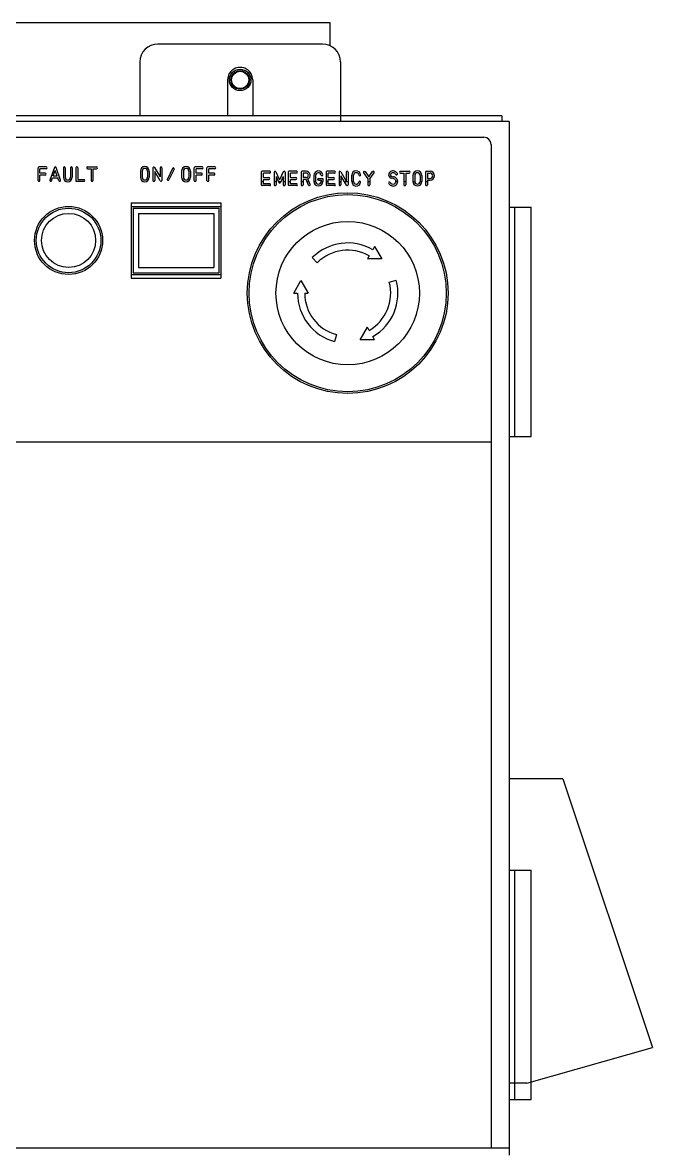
# Model space of a CAD drawing. Extents: x -2384 to 29887, y -2542 to 22350.
# Drawn here: x 6397.2 to 6572.9, y 4341.2 to 4656.2 of the extents above; entities that cross this region are included whole.
import ezdxf

# ---------------------------------------------------------------- set-up
doc = ezdxf.new("R2010")
doc.units = 0
doc.header["$LTSCALE"] = 63.5
doc.header["$MEASUREMENT"] = 0
doc.layers.get('0').update_dxf_attribs({"linetype": 'CONTINUOUS'})

msp = doc.modelspace()

# ---------------------------------------------------------------- linework, layer by layer
at = {"color": 6}
for p, q in [((6082.93, 4656.21), (6482.93, 4656.21)), ((6082.93, 4656.21), (6482.93, 4656.21)), ((6482.93, 4656.21), (6482.93, 4649.79)), ((6482.93, 4656.21), (6482.93, 4649.79)), ((6480.93, 4650.21), (6434.93, 4650.21)), ((6480.93, 4650.21), (6434.93, 4650.21)), ((6429.93, 4645.21), (6429.93, 4630.21)), ((6429.93, 4645.21), (6429.93, 4630.21)), ((6485.93, 4645.21), (6485.93, 4628.61)), ((6485.93, 4645.21), (6485.93, 4628.61)), ((6454.43, 4640.21), (6454.43, 4630.21)), ((6461.43, 4640.21), (6461.43, 4630.21)), ((6532.93, 4628.61), (6032.93, 4628.61)), ((6530.93, 4630.21), (6034.93, 4630.21)), ((6530.93, 4630.21), (6530.93, 4628.61)), ((6532.93, 4628.61), (6532.93, 4340.21)), ((6243.93, 4624.21), (6525.93, 4624.21)), ((6527.93, 4622.21), (6527.93, 4536.21)), ((6401.57, 4612.16), (6401.57, 4615.66)), ((6403.82, 4615.91), (6401.82, 4615.91)), ((6402.07, 4614.16), (6402.07, 4615.41)), ((6403.82, 4615.41), (6402.07, 4615.41)), ((6406.1, 4615.75), (6404.83, 4612.25)), ((6405.79, 4613.41), (6406.34, 4614.91)), ((6406.89, 4613.41), (6406.34, 4614.91)), ((6407.85, 4612.25), (6406.57, 4615.75)), ((6408.61, 4615.66), (6408.61, 4613.06)), ((6409.11, 4615.66), (6409.11, 4613.06)), ((6410.61, 4615.66), (6410.61, 4613.06)), ((6411.11, 4615.66), (6411.11, 4613.06)), ((6412.13, 4615.66), (6412.13, 4611.91)), ((6412.38, 4615.91), (6412.39, 4615.91)), ((6412.63, 4615.66), (6412.63, 4612.41)), ((6415.37, 4615.91), (6417.87, 4615.91)), ((6415.37, 4615.41), (6416.37, 4615.41)), ((6416.37, 4615.41), (6416.37, 4612.16)), ((6416.87, 4615.41), (6417.87, 4615.41)), ((6416.87, 4615.41), (6416.87, 4612.16)), ((6430.09, 4614.76), (6430.09, 4613.06)), ((6430.59, 4614.76), (6430.59, 4613.06)), ((6432.09, 4614.76), (6432.09, 4613.06)), ((6432.59, 4614.76), (6432.59, 4613.06)), ((6433.61, 4615.66), (6433.61, 4612.16)), ((6434.08, 4615.79), (6435.61, 4613.16)), ((6435.61, 4615.66), (6435.61, 4613.16)), ((6436.11, 4615.66), (6436.11, 4612.16)), ((6439.1, 4615.5), (6437.62, 4612.54)), ((6439.54, 4615.28), (6438.06, 4612.32)), ((6441.61, 4614.76), (6441.61, 4613.06)), ((6442.11, 4614.76), (6442.11, 4613.06)), ((6443.61, 4614.76), (6443.61, 4613.06)), ((6444.11, 4614.76), (6444.11, 4613.06)), ((6445.13, 4612.16), (6445.13, 4615.66)), ((6447.38, 4615.91), (6445.38, 4615.91)), ((6445.63, 4614.16), (6445.63, 4615.41)), ((6447.38, 4615.41), (6445.63, 4615.41)), ((6448.65, 4612.16), (6448.65, 4615.66)), ((6450.9, 4615.91), (6448.9, 4615.91)), ((6450.9, 4615.41), (6449.15, 4615.41)), ((6449.15, 4614.16), (6449.15, 4615.41)), ((6403.57, 4614.16), (6402.07, 4614.16)), ((6403.57, 4613.66), (6402.07, 4613.66)), ((6402.07, 4612.16), (6402.07, 4613.66)), ((6405.3, 4612.08), (6405.61, 4612.91)), ((6405.61, 4612.91), (6407.07, 4612.91)), ((6405.79, 4613.41), (6406.89, 4613.41)), ((6407.38, 4612.08), (6407.07, 4612.91)), ((6412.13, 4611.91), (6414.38, 4611.91)), ((6412.63, 4612.41), (6414.38, 4612.41)), ((6414.63, 4612.16), (6414.63, 4612.15)), ((6434.11, 4614.66), (6434.11, 4612.16)), ((6435.64, 4612.04), (6434.11, 4614.66)), ((6447.13, 4614.16), (6445.63, 4614.16)), ((6447.13, 4613.66), (6445.63, 4613.66)), ((6445.63, 4612.16), (6445.63, 4613.66)), ((6450.65, 4614.16), (6449.15, 4614.16)), ((6450.65, 4613.66), (6449.15, 4613.66)), ((6449.15, 4612.16), (6449.15, 4613.66)), ((6463.93, 4610.81), (6463.93, 4614.61)), ((6463.93, 4611.84), (6464.43, 4611.84)), ((6466.18, 4614.71), (6464.03, 4614.71)), ((6466.18, 4614.21), (6464.43, 4614.21)), ((6464.43, 4612.96), (6464.43, 4614.21)), ((6464.43, 4612.96), (6465.93, 4612.96)), ((6464.43, 4611.21), (6464.43, 4612.46)), ((6464.43, 4612.46), (6465.93, 4612.46)), ((6467.45, 4614.46), (6467.45, 4610.96)), ((6467.45, 4611.84), (6467.95, 4611.84)), ((6467.7, 4614.71), (6467.69, 4614.71)), ((6467.93, 4614.56), (6468.86, 4612.51)), ((6467.95, 4613.3), (6467.95, 4610.96)), ((6467.95, 4613.3), (6468.72, 4611.6)), ((6468.61, 4611.84), (6469.29, 4611.84)), ((6469.97, 4614.56), (6469.04, 4612.51)), ((6469.95, 4613.3), (6469.18, 4611.6)), ((6469.95, 4613.3), (6469.95, 4610.96)), ((6469.95, 4611.84), (6470.45, 4611.84)), ((6470.2, 4614.71), (6470.19, 4614.71)), ((6470.45, 4614.46), (6470.45, 4610.96)), ((6471.45, 4610.81), (6471.45, 4614.61)), ((6471.45, 4611.84), (6471.95, 4611.84)), ((6473.7, 4614.71), (6471.55, 4614.71)), ((6473.7, 4614.21), (6471.95, 4614.21)), ((6471.95, 4612.96), (6471.95, 4614.21)), ((6471.95, 4612.96), (6473.45, 4612.96)), ((6471.95, 4611.21), (6471.95, 4612.46)), ((6471.95, 4612.46), (6473.45, 4612.46)), ((6474.97, 4614.46), (6474.97, 4610.96)), ((6474.97, 4611.84), (6475.47, 4611.84)), ((6476.34, 4614.71), (6475.22, 4614.71)), ((6475.47, 4614.21), (6475.47, 4612.96)), ((6476.34, 4614.21), (6475.47, 4614.21)), ((6476.34, 4612.96), (6475.47, 4612.96)), ((6476.32, 4612.46), (6475.47, 4612.46)), ((6475.47, 4612.46), (6475.47, 4610.96)), ((6476.99, 4610.86), (6476.32, 4612.46)), ((6476.58, 4611.84), (6477.12, 4611.84)), ((6477.45, 4611.06), (6476.82, 4612.56)), ((6478.49, 4613.56), (6478.49, 4611.86)), ((6478.49, 4611.84), (6478.99, 4611.84)), ((6478.99, 4613.56), (6478.99, 4611.86)), ((6479.74, 4612.71), (6480.99, 4612.71)), ((6479.74, 4612.21), (6480.49, 4612.21)), ((6480.49, 4612.21), (6480.49, 4611.86)), ((6480.49, 4611.84), (6480.99, 4611.84)), ((6480.99, 4612.71), (6480.99, 4611.86)), ((6482.01, 4610.81), (6482.01, 4614.61)), ((6482.01, 4611.84), (6482.51, 4611.84)), ((6484.26, 4614.71), (6482.11, 4614.71)), ((6484.26, 4614.21), (6482.51, 4614.21)), ((6482.51, 4612.96), (6482.51, 4614.21)), ((6482.51, 4612.96), (6484.01, 4612.96)), ((6482.51, 4611.21), (6482.51, 4612.46)), ((6482.51, 4612.46), (6484.01, 4612.46)), ((6485.53, 4614.46), (6485.53, 4610.96)), ((6485.53, 4611.84), (6486.03, 4611.84)), ((6486, 4614.59), (6487.53, 4611.96)), ((6486.03, 4613.46), (6486.03, 4610.96)), ((6487.56, 4610.83), (6486.03, 4613.46)), ((6486.98, 4611.84), (6488.03, 4611.84)), ((6487.53, 4614.46), (6487.53, 4611.96)), ((6488.03, 4614.46), (6488.03, 4610.96)), ((6489.05, 4611.83), (6489.05, 4613.59)), ((6489.05, 4611.84), (6489.55, 4611.84)), ((6489.55, 4611.83), (6489.55, 4613.59)), ((6491.09, 4611.84), (6491.51, 4611.84)), ((6492.35, 4614.32), (6493.57, 4612.61)), ((6492.76, 4614.61), (6493.8, 4613.15)), ((6493.57, 4612.61), (6493.57, 4610.96)), ((6493.57, 4611.84), (6494.07, 4611.84)), ((6493.84, 4613.15), (6494.88, 4614.61)), ((6494.07, 4612.61), (6495.29, 4614.32)), ((6494.07, 4612.61), (6494.07, 4610.96)), ((6500.56, 4612.7), (6500.14, 4612.77)), ((6500.28, 4613.25), (6500.68, 4613.18)), ((6501.38, 4611.84), (6501.88, 4611.84)), ((6502.61, 4614.71), (6505.11, 4614.71)), ((6502.61, 4614.21), (6503.61, 4614.21)), ((6503.61, 4614.21), (6503.61, 4610.96)), ((6503.61, 4611.84), (6504.11, 4611.84)), ((6504.11, 4614.21), (6505.11, 4614.21)), ((6504.11, 4614.21), (6504.11, 4610.96)), ((6506.13, 4613.56), (6506.13, 4611.86)), ((6506.13, 4611.84), (6506.63, 4611.84)), ((6506.63, 4613.56), (6506.63, 4611.86)), ((6508.13, 4613.56), (6508.13, 4611.86)), ((6508.13, 4611.84), (6508.63, 4611.84)), ((6508.63, 4613.56), (6508.63, 4611.86)), ((6509.65, 4614.46), (6509.65, 4610.96)), ((6509.65, 4611.84), (6510.15, 4611.84)), ((6509.9, 4614.71), (6510.9, 4614.71)), ((6510.15, 4614.21), (6510.15, 4612.71)), ((6510.15, 4614.21), (6510.9, 4614.21)), ((6510.15, 4612.71), (6510.9, 4612.71)), ((6510.15, 4612.21), (6510.9, 4612.21)), ((6510.15, 4612.21), (6510.15, 4610.96)), ((6466.18, 4610.71), (6464.03, 4610.71)), ((6466.18, 4611.21), (6464.43, 4611.21)), ((6467.7, 4610.71), (6467.69, 4610.71)), ((6467.7, 4610.71), (6467.71, 4610.71)), ((6470.2, 4610.71), (6470.19, 4610.71)), ((6473.7, 4610.71), (6471.55, 4610.71)), ((6473.7, 4611.21), (6471.95, 4611.21)), ((6484.26, 4610.71), (6482.11, 4610.71)), ((6484.26, 4611.21), (6482.51, 4611.21)), ((6427.57, 4605.91), (6452.57, 4605.91)), ((6427.57, 4605.91), (6427.57, 4584.91)), ((6452.57, 4605.91), (6452.57, 4584.91)), ((6427.57, 4604.91), (6452.57, 4604.91)), ((6428.07, 4604.41), (6452.07, 4604.41)), ((6428.07, 4604.41), (6428.07, 4586.41)), ((6429.57, 4602.91), (6450.57, 4602.91)), ((6429.57, 4602.91), (6429.57, 4587.91)), ((6450.57, 4602.91), (6450.57, 4587.91)), ((6452.07, 4586.41), (6452.07, 4604.41)), ((6532.93, 4604.71), (6539.13, 4604.71)), ((6534.53, 4540.71), (6534.53, 4604.71)), ((6539.13, 4540.71), (6539.13, 4604.71)), ((6495.43, 4593.7), (6494.93, 4592.83)), ((6495.43, 4593.7), (6497.49, 4590.24)), ((6479.46, 4589.21), (6478.05, 4590.63)), ((6493.93, 4591.1), (6493.43, 4590.24)), ((6497.49, 4590.24), (6493.43, 4590.24)), ((6428.07, 4586.41), (6452.07, 4586.41)), ((6429.57, 4587.91), (6450.57, 4587.91)), ((6427.57, 4585.91), (6452.57, 4585.91)), ((6427.57, 4584.91), (6452.57, 4584.91)), ((6472.93, 4580.71), (6474.89, 4584.22)), ((6474.89, 4584.22), (6476.93, 4580.71)), ((6499.53, 4583.79), (6501.46, 4584.31)), ((6472.93, 4580.71), (6473.93, 4580.71)), ((6475.93, 4580.71), (6476.93, 4580.71)), ((6491.4, 4567.67), (6493.43, 4571.19)), ((6493.93, 4570.32), (6493.43, 4571.18)), ((6484.8, 4569.12), (6484.28, 4567.19)), ((6495.43, 4567.72), (6491.4, 4567.66)), ((6495.43, 4567.72), (6494.93, 4568.59)), ((6243.93, 4539.21), (6453.93, 4539.21)), ((6453.93, 4539.21), (6527.93, 4539.21)), ((6532.93, 4540.71), (6539.13, 4540.71)), ((6527.93, 4536.66), (6527.93, 4361.21)), ((6547.93, 4445.21), (6532.93, 4445.21)), ((6547.93, 4445.21), (6572.93, 4370.21)), ((6532.93, 4419.71), (6539.13, 4419.71)), ((6534.53, 4355.71), (6534.53, 4419.71)), ((6539.13, 4355.71), (6539.13, 4419.71)), ((6537.93, 4360.21), (6572.93, 4370.21)), ((6527.93, 4361.21), (6527.93, 4342.21)), ((6537.93, 4360.21), (6532.93, 4360.21)), ((6532.93, 4355.71), (6539.13, 4355.71)), ((6032.93, 4342.21), (6532.93, 4342.21))]:
    msp.add_line(p, q, dxfattribs=at)
for centre, radius in [((6457.93, 4640.21), 3), ((6457.93, 4640.21), 2.58), ((6457.93, 4640.21), 2.4), ((6487.93, 4580.71), 28), ((6487.93, 4580.71), 27.5), ((6410.07, 4595.41), 9.5), ((6410.07, 4595.41), 9.5), ((6410.07, 4595.41), 9), ((6410.07, 4595.41), 7.55), ((6487.93, 4580.71), 20)]:
    msp.add_circle(centre, radius, dxfattribs=at)
for centre, radius, start, end in [((6434.93, 4645.21), 5, 90, 180), ((6434.93, 4645.21), 5, 90, 180), ((6480.93, 4645.21), 5, 0, 90), ((6480.93, 4645.21), 5, 0, 90), ((6457.93, 4640.21), 3.5, 359.8311, 180), ((6525.93, 4622.21), 2, 0, 90), ((6401.82, 4615.66), 0.25, 90, 180), ((6403.82, 4615.66), 0.25, 0, 90), ((6403.82, 4615.66), 0.25, 270, 0), ((6406.34, 4615.66), 0.25, 19.9831, 160.0169), ((6408.86, 4615.66), 0.25, 0, 180), ((6410.86, 4615.66), 0.25, 0, 180), ((6412.38, 4615.66), 0.25, 90, 180), ((6412.38, 4615.66), 0.25, 0, 90), ((6415.37, 4615.66), 0.25, 90, 270), ((6417.87, 4615.66), 0.25, 0, 90), ((6417.87, 4615.66), 0.25, 270, 0), ((6431.34, 4614.76), 1.25, 0, 180), ((6431.34, 4614.76), 0.75, 0, 180), ((6433.86, 4615.66), 0.25, 30.2929, 180), ((6435.86, 4615.66), 0.25, 0, 180), ((6439.32, 4615.39), 0.25, 333.4349, 153.435), ((6442.86, 4614.76), 1.25, 0, 180), ((6442.86, 4614.76), 0.75, 0, 180), ((6445.38, 4615.66), 0.25, 90, 180), ((6447.38, 4615.66), 0.25, 0, 90), ((6447.38, 4615.66), 0.25, 270, 0), ((6448.9, 4615.66), 0.25, 90, 180), ((6450.9, 4615.66), 0.25, 0, 90), ((6450.9, 4615.66), 0.25, 270, 0), ((6479.74, 4613.56), 1.25, 8.6269, 180), ((6490.3, 4613.57), 1.25, 7.2787, 179.1248), ((6500.43, 4613.72), 1.07, 104.6536, 178.9119), ((6500.56, 4613.46), 1.35, 84.2128, 107.3076), ((6500.62, 4613.52), 1.28, 25.1332, 86.8256), ((6507.38, 4613.56), 1.25, 0, 180), ((6401.82, 4612.16), 0.25, 180, 0), ((6403.57, 4613.91), 0.25, 0, 90), ((6403.57, 4613.91), 0.25, 270, 0), ((6405.07, 4612.16), 0.25, 160.0169, 339.8972), ((6407.61, 4612.16), 0.25, 200.1028, 19.9831), ((6409.86, 4613.06), 1.25, 180, 0), ((6409.86, 4613.06), 0.75, 180, 0), ((6414.38, 4612.16), 0.25, 0, 90), ((6414.38, 4612.16), 0.25, 270, 0), ((6416.62, 4612.16), 0.25, 180, 0), ((6431.34, 4613.06), 1.25, 180, 0), ((6431.34, 4613.06), 0.75, 180, 0), ((6433.86, 4612.16), 0.25, 180, 0), ((6435.86, 4612.16), 0.25, 210.2929, 0), ((6437.84, 4612.43), 0.25, 153.435, 333.4349), ((6442.86, 4613.06), 1.25, 180, 0), ((6442.86, 4613.06), 0.75, 180, 0), ((6445.38, 4612.16), 0.25, 180, 0), ((6447.13, 4613.91), 0.25, 0, 90), ((6447.13, 4613.91), 0.25, 270, 0), ((6448.9, 4612.16), 0.25, 180, 0), ((6450.65, 4613.91), 0.25, 0, 90), ((6450.65, 4613.91), 0.25, 270, 0), ((6464.03, 4614.61), 0.1, 90, 180), ((6465.93, 4612.71), 0.25, 0, 90), ((6465.93, 4612.71), 0.25, 270, 0), ((6466.18, 4614.46), 0.25, 0, 90), ((6466.18, 4614.46), 0.25, 270, 0), ((6467.7, 4614.46), 0.25, 90, 180), ((6467.7, 4614.46), 0.25, 24.4041, 90), ((6468.95, 4611.71), 0.25, 204.4043, 335.5957), ((6468.95, 4612.55), 0.1, 204.4044, 335.5954), ((6470.2, 4614.46), 0.25, 0, 155.5958), ((6471.55, 4614.61), 0.1, 90, 180), ((6473.45, 4612.71), 0.25, 0, 90), ((6473.45, 4612.71), 0.25, 270, 0), ((6473.7, 4614.46), 0.25, 0, 90), ((6473.7, 4614.46), 0.25, 270, 0), ((6475.22, 4614.46), 0.25, 90, 180), ((6476.34, 4613.59), 1.12, 294.884, 90), ((6476.34, 4613.59), 0.625, 270, 90), ((6479.74, 4611.86), 1.25, 180, 0), ((6479.74, 4613.56), 0.75, 8.6269, 180), ((6479.74, 4611.86), 0.75, 180, 0), ((6479.74, 4612.46), 0.25, 90, 270), ((6480.73, 4613.71), 0.25, 188.6269, 8.6269), ((6482.11, 4614.61), 0.1, 90, 180), ((6484.01, 4612.71), 0.25, 0, 90), ((6484.01, 4612.71), 0.25, 270, 0), ((6484.26, 4614.46), 0.25, 0, 90), ((6484.26, 4614.46), 0.25, 270, 0), ((6485.78, 4614.46), 0.25, 30.2929, 180), ((6487.78, 4614.46), 0.25, 0, 180), ((6490.3, 4611.85), 1.25, 180.8752, 352.0302), ((6490.3, 4613.57), 0.755, 9.141, 178.8717), ((6490.3, 4611.85), 0.755, 181.1284, 352.0302), ((6491.3, 4613.71), 0.25, 184.4777, 4.4653), ((6491.3, 4611.71), 0.25, 352.0302, 172.0302), ((6492.56, 4614.46), 0.25, 35.5377, 215.5377), ((6493.82, 4613.16), 0.025, 215.5373, 324.4612), ((6495.08, 4614.46), 0.25, 324.4623, 144.4624), ((6499.57, 4611.46), 0.25, 35.4604, 215.3755), ((6500.37, 4613.76), 1.02, 181.1679, 256.5655), ((6500.85, 4612.37), 1.32, 215.4604, 244.5), ((6500.43, 4613.72), 0.569, 103.5376, 177.9052), ((6500.37, 4613.76), 0.515, 182.2461, 259.4258), ((6500.61, 4611.87), 0.768, 244.5, 0), ((6500.56, 4613.46), 0.85, 83.4352, 108.1223), ((6500.61, 4611.87), 1.27, 260.9727, 0), ((6500.49, 4611.81), 0.889, 68.6911, 85.9901), ((6500.62, 4613.52), 0.784, 25.1332, 87.649), ((6500.51, 4611.81), 1.38, 47.5601, 83.0472), ((6500.34, 4611.58), 1.17, 41.6264, 65.6791), ((6500.61, 4611.87), 0.767, 0, 38.6382), ((6501.56, 4613.96), 0.25, 205.1332, 25.1332), ((6500.61, 4611.87), 1.27, 0, 49.0185), ((6502.61, 4614.46), 0.25, 90, 270), ((6505.11, 4614.46), 0.25, 0, 90), ((6505.11, 4614.46), 0.25, 270, 0), ((6507.38, 4611.86), 1.25, 180, 0), ((6507.38, 4613.56), 0.75, 0, 180), ((6507.38, 4611.86), 0.75, 180, 0), ((6509.9, 4614.46), 0.25, 90, 180), ((6510.9, 4613.46), 1.25, 0, 90), ((6510.9, 4613.46), 0.75, 0, 90), ((6510.9, 4613.46), 0.75, 270, 0), ((6510.9, 4613.46), 1.25, 270, 0), ((6464.03, 4610.81), 0.1, 180, 270), ((6466.18, 4610.96), 0.25, 0, 90), ((6466.18, 4610.96), 0.25, 270, 0), ((6467.7, 4610.96), 0.25, 180, 270), ((6467.7, 4610.96), 0.25, 270, 0), ((6470.2, 4610.96), 0.25, 180, 270), ((6470.2, 4610.96), 0.25, 270, 0), ((6471.55, 4610.81), 0.1, 180, 270), ((6473.7, 4610.96), 0.25, 0, 90), ((6473.7, 4610.96), 0.25, 270, 0), ((6475.22, 4610.96), 0.25, 180, 0), ((6477.22, 4610.96), 0.25, 202.7472, 22.7472), ((6482.11, 4610.81), 0.1, 180, 270), ((6484.26, 4610.96), 0.25, 0, 90), ((6484.26, 4610.96), 0.25, 270, 0), ((6485.78, 4610.96), 0.25, 180, 0), ((6487.78, 4610.96), 0.25, 210.2929, 0), ((6493.82, 4610.96), 0.25, 180, 0), ((6500.85, 4612.37), 1.82, 215.3755, 246.1484), ((6500.75, 4612.41), 1.82, 249.3817, 259.125), ((6503.86, 4610.96), 0.25, 180, 0), ((6509.9, 4610.96), 0.25, 180, 0), ((6487.93, 4580.71), 14, 60, 134.8932), ((6487.93, 4580.71), 12, 60, 134.8932), ((6487.93, 4580.71), 12, 300, 14.8932), ((6487.93, 4580.71), 14, 300, 14.8932), ((6487.93, 4580.71), 14, 180, 254.8932), ((6487.93, 4580.71), 12, 180, 254.8932)]:
    msp.add_arc(centre, radius, start, end, dxfattribs=at)

doc.saveas('drawing.dxf')
